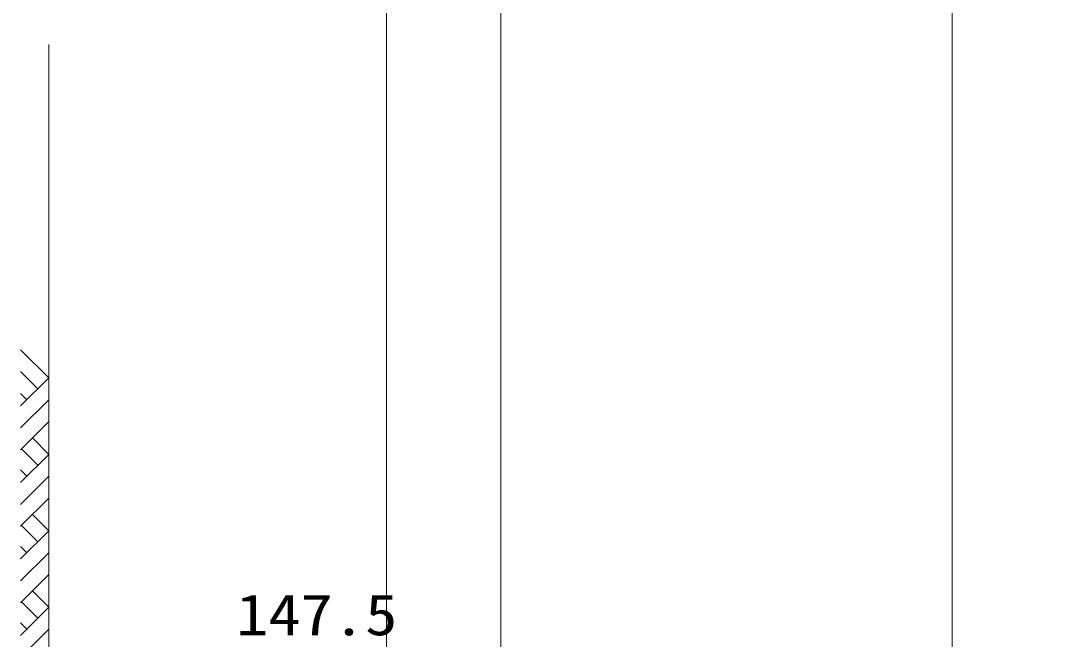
# Model space of a CAD drawing. Units: millimetres at full size; details may follow other scales. Extents: x 37600 to 71200, y 0 to 23760.
# Drawn here: x 57745 to 59578, y 16180 to 17279 of the extents above; entities that cross this region are included whole.
import ezdxf
from ezdxf.enums import TextEntityAlignment as Align

# ---------------------------------------------------------------- set-up
doc = ezdxf.new("R2010")
doc.units = ezdxf.units.MM
doc.header["$LTSCALE"] = 80.0044
for name, color, linetype, lineweight in [('0_2', 4, 'Continuous', 13), ('寸法', 6, 'Continuous', 13), ('ﾊｯﾁﾝｸﾞ', 4, 'Continuous', 9)]:
    doc.layers.add(name, color=color, linetype=linetype, lineweight=lineweight)
doc.styles.add('ＭＳ ゴシック', font='')
doc.styles.get('ＭＳ ゴシック').set_extended_font_data('MS Gothic')

msp = doc.modelspace()

# ---------------------------------------------------------------- linework, layer by layer
at = {"layer": '0_2', "color": 3}
for points in [[(59400, 18010), (58395, 18010), (58395, 15554), (59400, 15554)], [(59400, 15554), (60945, 15554), (60945, 18010), (59400, 18010)]]:
    msp.add_lwpolyline(points, close=True, dxfattribs=at)
msp.add_lwpolyline([(59400, 17807), (58723, 17782), (58598, 17657), (58598, 15907), (58723, 15782), (59400, 15757)], dxfattribs=at)
at = {"layer": '0_2'}
msp.add_lwpolyline([(58247.5, 15234), (57795, 15234), (57795, 17237)], dxfattribs=at)
at = {"layer": 'ﾊｯﾁﾝｸﾞ'}
for p, q in [((57745, 16694.65), (57795, 16644.65)), ((57745, 16655.76), (57775.56, 16625.2)), ((57795, 16644.65), (57745, 16594.65)), ((57745, 16616.87), (57756.11, 16605.76)), ((57795, 16605.76), (57745, 16555.76)), ((57795, 16566.87), (57745, 16516.87)), ((57765.95, 16537.82), (57795, 16508.76)), ((57746.5, 16518.37), (57775.56, 16489.32)), ((57795, 16508.76), (57745, 16458.76)), ((57745, 16480.98), (57756.11, 16469.87)), ((57795, 16469.87), (57745, 16419.87)), ((57795, 16430.98), (57745, 16380.98)), ((57765.95, 16401.93), (57795, 16372.88)), ((57795, 16372.88), (57745, 16322.88)), ((57746.5, 16382.49), (57775.56, 16353.44)), ((57745, 16345.1), (57756.11, 16333.99)), ((57795, 16333.99), (57745, 16283.99)), ((57795, 16295.1), (57745, 16245.1)), ((57765.95, 16266.05), (57795, 16237)), ((57746.5, 16246.61), (57775.56, 16217.56)), ((57795, 16237), (57745, 16187)), ((57745, 16209.22), (57756.11, 16198.11)), ((57795, 16198.11), (57745, 16148.11))]:
    msp.add_line(p, q, dxfattribs=at)

# ---------------------------------------------------------------- texts
at = {"layer": '寸法', "style": 'ＭＳ ゴシック', "width": 1.15}
msp.add_text('147.5', height=73.31, dxfattribs=at).set_placement((58271, 16224), align=Align.MIDDLE_CENTER)

doc.saveas('drawing.dxf')
